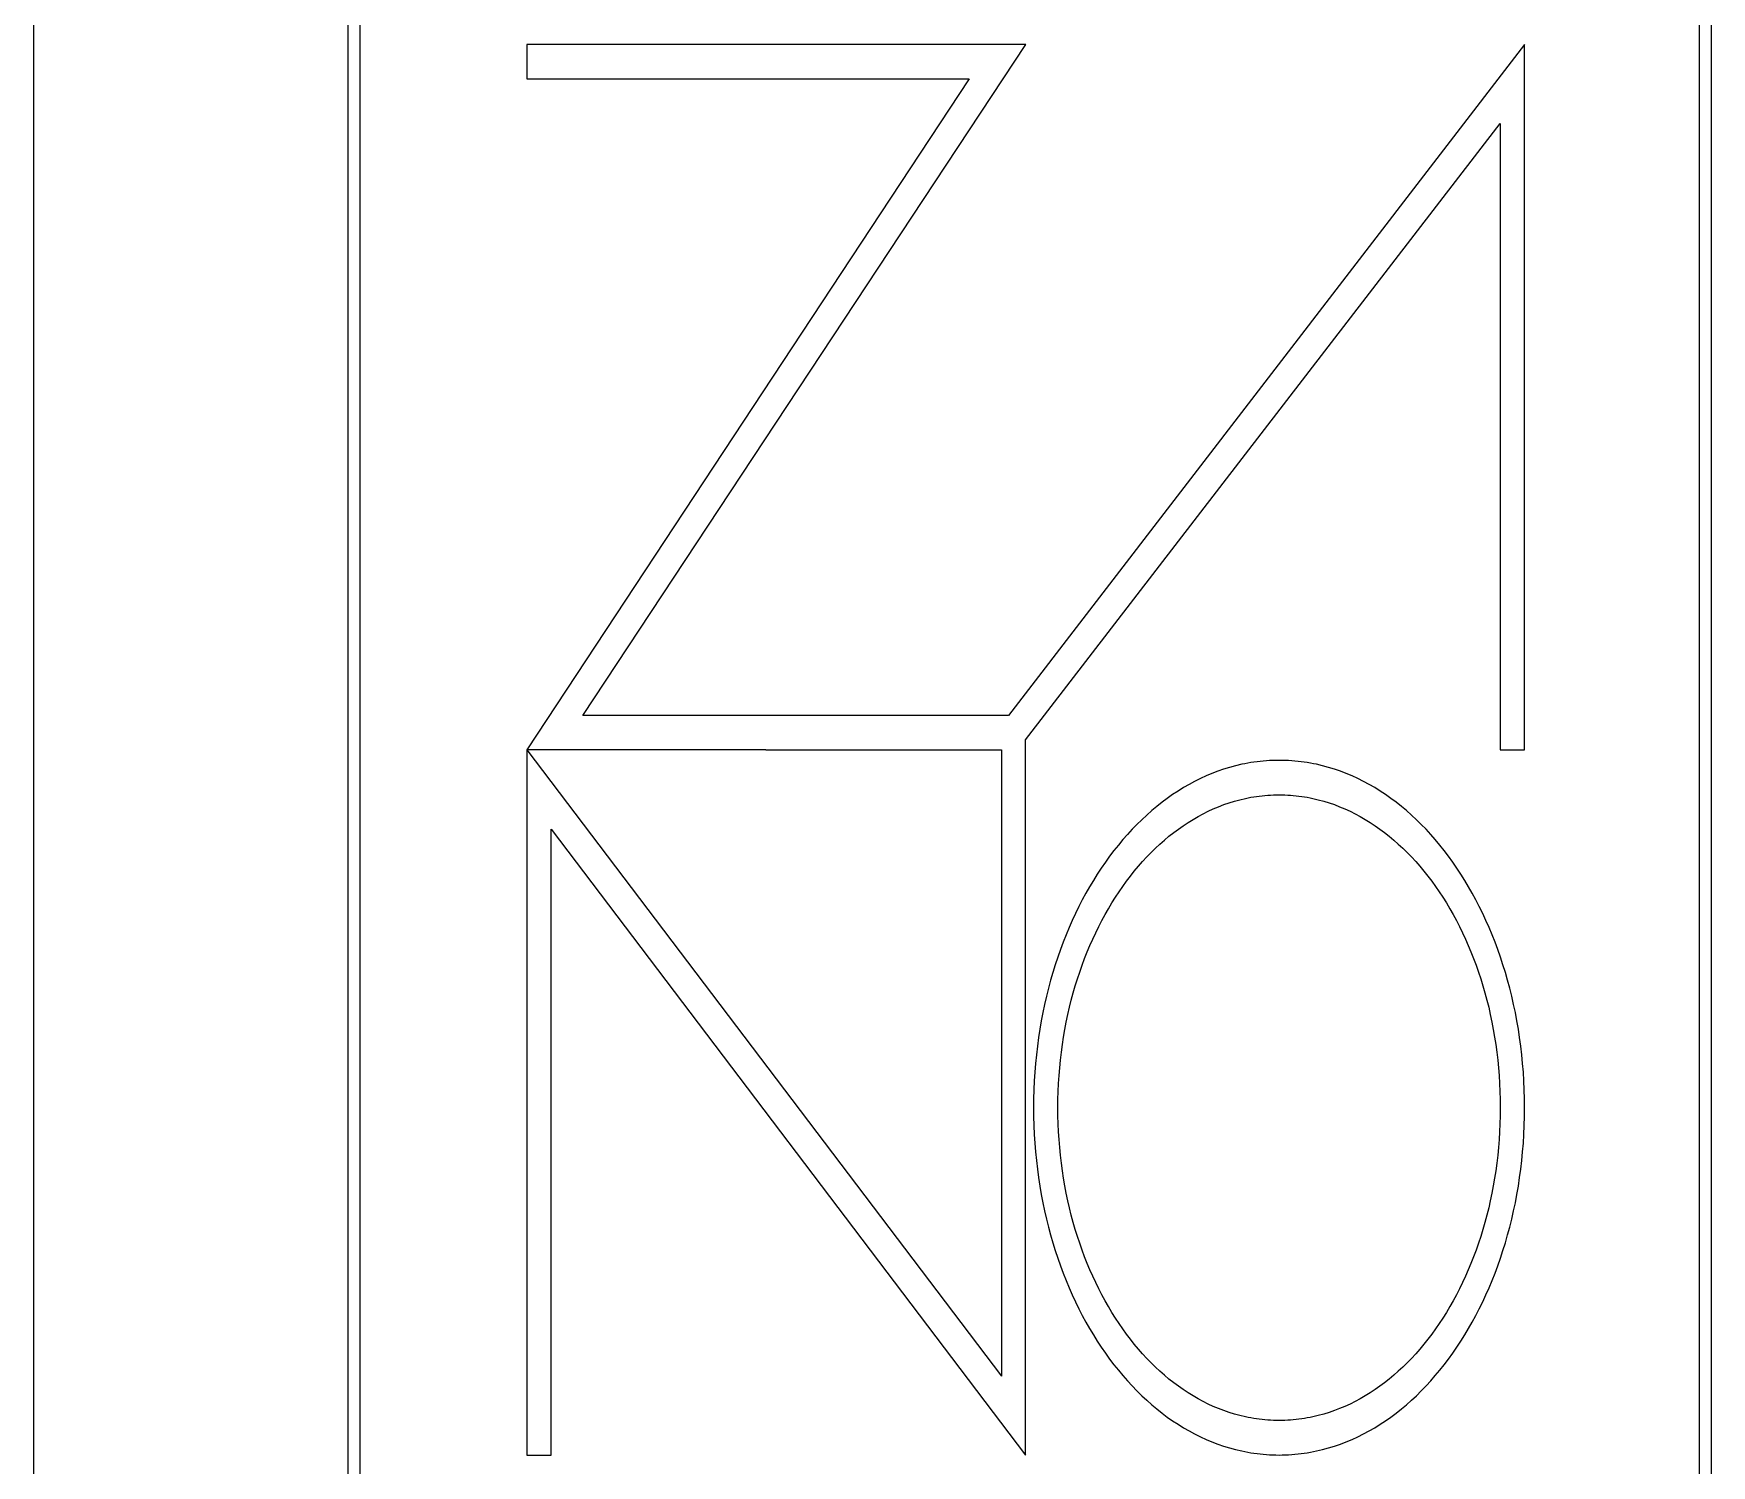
# Model space of a CAD drawing. Header units: millimetres. Extents: x 0 to 4030, y 0 to 2816.
# Drawn here: x 1677.11 to 1706.69, y 2124.27 to 2149.51 of the extents above; entities that cross this region are included whole.
import ezdxf

# ---------------------------------------------------------------- set-up
doc = ezdxf.new("R2010")
doc.units = ezdxf.units.MM
doc.header["$MEASUREMENT"] = 0
doc.layers.add('Utwórz2D linie widoczne', color=7, linetype='Continuous', true_color=0x000000)

msp = doc.modelspace()

# ---------------------------------------------------------------- linework, layer by layer
at = {"layer": 'Utwórz2D linie widoczne'}
for p, q in [((1677.11, 2168.871), (1677.11, 1717.371)), ((1682.652, 2153.871), (1682.652, 2119.871)), ((1706.694, 2119.871), (1706.694, 2153.871)), ((1682.867, 2120.174), (1682.867, 2153.567)), ((1706.479, 2153.567), (1706.479, 2120.174)), ((1694.604, 2149.321), (1685.806, 2149.321)), ((1685.806, 2149.321), (1685.807, 2148.713)), ((1686.796, 2137.491), (1694.604, 2149.321)), ((1703.396, 2149.321), (1694.298, 2137.491)), ((1703.396, 2136.884), (1703.396, 2149.321)), ((1685.807, 2148.713), (1693.609, 2148.713)), ((1693.609, 2148.713), (1685.807, 2136.886)), ((1694.601, 2137.063), (1702.97, 2147.929)), ((1702.97, 2147.929), (1702.97, 2136.884)), ((1694.298, 2137.491), (1686.796, 2137.491)), ((1685.807, 2136.886), (1685.806, 2124.451)), ((1690.021, 2136.886), (1685.807, 2136.886)), ((1685.807, 2136.886), (1694.174, 2125.844)), ((1690.021, 2136.886), (1694.174, 2136.886)), ((1694.174, 2136.886), (1694.174, 2125.844)), ((1694.601, 2124.451), (1694.601, 2137.063)), ((1702.97, 2136.884), (1703.396, 2136.884)), ((1698.198, 2136.575), (1698.093, 2136.542)), ((1698.304, 2136.604), (1698.198, 2136.575)), ((1698.411, 2136.629), (1698.304, 2136.604)), ((1698.465, 2136.64), (1698.411, 2136.629)), ((1698.519, 2136.65), (1698.465, 2136.64)), ((1698.573, 2136.659), (1698.519, 2136.65)), ((1698.628, 2136.668), (1698.573, 2136.659)), ((1698.682, 2136.675), (1698.628, 2136.668)), ((1698.737, 2136.681), (1698.682, 2136.675)), ((1698.792, 2136.687), (1698.737, 2136.681)), ((1698.848, 2136.691), (1698.792, 2136.687)), ((1698.903, 2136.695), (1698.848, 2136.691)), ((1698.959, 2136.697), (1698.903, 2136.695)), ((1699.014, 2136.699), (1698.959, 2136.697)), ((1699.07, 2136.699), (1699.014, 2136.699)), ((1699.126, 2136.699), (1699.07, 2136.699)), ((1699.182, 2136.697), (1699.126, 2136.699)), ((1699.238, 2136.695), (1699.182, 2136.697)), ((1699.293, 2136.691), (1699.238, 2136.695)), ((1699.348, 2136.687), (1699.293, 2136.691)), ((1699.404, 2136.681), (1699.348, 2136.687)), ((1699.458, 2136.675), (1699.404, 2136.681)), ((1699.513, 2136.668), (1699.458, 2136.675)), ((1699.568, 2136.659), (1699.513, 2136.668)), ((1699.622, 2136.65), (1699.568, 2136.659)), ((1699.676, 2136.64), (1699.622, 2136.65)), ((1699.73, 2136.629), (1699.676, 2136.64)), ((1699.837, 2136.604), (1699.73, 2136.629)), ((1699.943, 2136.575), (1699.837, 2136.604)), ((1700.048, 2136.542), (1699.943, 2136.575)), ((1697.483, 2136.274), (1697.385, 2136.218)), ((1697.582, 2136.328), (1697.483, 2136.274)), ((1697.682, 2136.377), (1697.582, 2136.328)), ((1697.783, 2136.424), (1697.682, 2136.377)), ((1697.885, 2136.467), (1697.783, 2136.424)), ((1697.988, 2136.506), (1697.885, 2136.467)), ((1698.093, 2136.542), (1697.988, 2136.506)), ((1700.153, 2136.506), (1700.048, 2136.542)), ((1700.256, 2136.467), (1700.153, 2136.506)), ((1700.358, 2136.424), (1700.256, 2136.467)), ((1700.459, 2136.377), (1700.358, 2136.424)), ((1700.559, 2136.328), (1700.459, 2136.377)), ((1700.658, 2136.274), (1700.559, 2136.328)), ((1700.756, 2136.218), (1700.658, 2136.274)), ((1697.099, 2136.029), (1697.007, 2135.96)), ((1697.193, 2136.095), (1697.099, 2136.029)), ((1697.289, 2136.158), (1697.193, 2136.095)), ((1697.385, 2136.218), (1697.289, 2136.158)), ((1698.19, 2135.95), (1698.285, 2135.979)), ((1698.285, 2135.979), (1698.38, 2136.005)), ((1698.38, 2136.005), (1698.477, 2136.028)), ((1698.477, 2136.028), (1698.525, 2136.038)), ((1698.525, 2136.038), (1698.574, 2136.047)), ((1698.574, 2136.047), (1698.623, 2136.055)), ((1698.623, 2136.055), (1698.672, 2136.063)), ((1698.672, 2136.063), (1698.721, 2136.069)), ((1698.721, 2136.069), (1698.771, 2136.075)), ((1698.771, 2136.075), (1698.82, 2136.08)), ((1698.82, 2136.08), (1698.87, 2136.084)), ((1698.87, 2136.084), (1698.92, 2136.087)), ((1698.92, 2136.087), (1698.97, 2136.089)), ((1698.97, 2136.089), (1699.02, 2136.091)), ((1699.02, 2136.091), (1699.071, 2136.091)), ((1699.071, 2136.091), (1699.121, 2136.091)), ((1699.121, 2136.091), (1699.171, 2136.089)), ((1699.171, 2136.089), (1699.222, 2136.087)), ((1699.222, 2136.087), (1699.271, 2136.084)), ((1699.271, 2136.084), (1699.321, 2136.08)), ((1699.321, 2136.08), (1699.371, 2136.075)), ((1699.371, 2136.075), (1699.42, 2136.069)), ((1699.42, 2136.069), (1699.47, 2136.063)), ((1699.47, 2136.063), (1699.519, 2136.055)), ((1699.519, 2136.055), (1699.567, 2136.047)), ((1699.567, 2136.047), (1699.616, 2136.038)), ((1699.616, 2136.038), (1699.665, 2136.028)), ((1699.665, 2136.028), (1699.761, 2136.005)), ((1699.761, 2136.005), (1699.857, 2135.979)), ((1699.857, 2135.979), (1699.952, 2135.95)), ((1700.852, 2136.158), (1700.756, 2136.218)), ((1700.948, 2136.095), (1700.852, 2136.158)), ((1701.042, 2136.029), (1700.948, 2136.095)), ((1701.134, 2135.96), (1701.042, 2136.029)), ((1696.737, 2135.735), (1696.65, 2135.653)), ((1696.825, 2135.813), (1696.737, 2135.735)), ((1696.915, 2135.888), (1696.825, 2135.813)), ((1697.007, 2135.96), (1696.915, 2135.888)), ((1697.553, 2135.658), (1697.641, 2135.709)), ((1697.641, 2135.709), (1697.73, 2135.756)), ((1697.73, 2135.756), (1697.82, 2135.801)), ((1697.82, 2135.801), (1697.911, 2135.843)), ((1697.911, 2135.843), (1698.003, 2135.882)), ((1698.003, 2135.882), (1698.096, 2135.918)), ((1698.096, 2135.918), (1698.19, 2135.95)), ((1699.952, 2135.95), (1700.045, 2135.918)), ((1700.045, 2135.918), (1700.138, 2135.882)), ((1700.138, 2135.882), (1700.23, 2135.843)), ((1700.23, 2135.843), (1700.322, 2135.801)), ((1700.322, 2135.801), (1700.412, 2135.756)), ((1700.412, 2135.756), (1700.501, 2135.709)), ((1700.501, 2135.709), (1700.589, 2135.658)), ((1701.226, 2135.888), (1701.134, 2135.96)), ((1701.316, 2135.813), (1701.226, 2135.888)), ((1701.404, 2135.735), (1701.316, 2135.813)), ((1701.491, 2135.653), (1701.404, 2135.735)), ((1686.237, 2124.451), (1686.237, 2135.488)), ((1686.237, 2135.488), (1694.601, 2124.451)), ((1696.397, 2135.393), (1696.316, 2135.301)), ((1696.48, 2135.483), (1696.397, 2135.393)), ((1696.564, 2135.57), (1696.48, 2135.483)), ((1696.65, 2135.653), (1696.564, 2135.57)), ((1697.129, 2135.36), (1697.212, 2135.425)), ((1697.212, 2135.425), (1697.295, 2135.488)), ((1697.295, 2135.488), (1697.38, 2135.547)), ((1697.38, 2135.547), (1697.466, 2135.604)), ((1697.466, 2135.604), (1697.553, 2135.658)), ((1700.589, 2135.658), (1700.676, 2135.604)), ((1700.676, 2135.604), (1700.762, 2135.547)), ((1700.762, 2135.547), (1700.846, 2135.488)), ((1700.846, 2135.488), (1700.93, 2135.425)), ((1700.93, 2135.425), (1701.012, 2135.36)), ((1701.577, 2135.57), (1701.491, 2135.653)), ((1701.661, 2135.483), (1701.577, 2135.57)), ((1701.744, 2135.393), (1701.661, 2135.483)), ((1701.825, 2135.301), (1701.744, 2135.393)), ((1696.159, 2135.109), (1696.083, 2135.008)), ((1696.237, 2135.206), (1696.159, 2135.109)), ((1696.316, 2135.301), (1696.237, 2135.206)), ((1696.737, 2134.995), (1696.813, 2135.074)), ((1696.813, 2135.074), (1696.89, 2135.149)), ((1696.89, 2135.149), (1696.969, 2135.222)), ((1696.969, 2135.222), (1697.048, 2135.293)), ((1697.048, 2135.293), (1697.129, 2135.36)), ((1701.012, 2135.36), (1701.093, 2135.293)), ((1701.093, 2135.293), (1701.173, 2135.222)), ((1701.173, 2135.222), (1701.251, 2135.149)), ((1701.251, 2135.149), (1701.328, 2135.074)), ((1701.328, 2135.074), (1701.404, 2134.995)), ((1701.904, 2135.206), (1701.825, 2135.301)), ((1701.982, 2135.109), (1701.904, 2135.206)), ((1702.058, 2135.008), (1701.982, 2135.109)), ((1695.936, 2134.801), (1695.865, 2134.693)), ((1696.009, 2134.906), (1695.936, 2134.801)), ((1696.083, 2135.008), (1696.009, 2134.906)), ((1696.518, 2134.746), (1696.59, 2134.832)), ((1696.59, 2134.832), (1696.663, 2134.915)), ((1696.663, 2134.915), (1696.737, 2134.995)), ((1701.404, 2134.995), (1701.479, 2134.915)), ((1701.479, 2134.915), (1701.551, 2134.832)), ((1701.551, 2134.832), (1701.623, 2134.746)), ((1702.132, 2134.906), (1702.058, 2135.008)), ((1702.205, 2134.801), (1702.132, 2134.906)), ((1702.275, 2134.693), (1702.205, 2134.801)), ((1695.796, 2134.583), (1695.729, 2134.471)), ((1695.865, 2134.693), (1695.796, 2134.583)), ((1696.313, 2134.476), (1696.38, 2134.568)), ((1696.38, 2134.568), (1696.448, 2134.658)), ((1696.448, 2134.658), (1696.518, 2134.746)), ((1701.623, 2134.746), (1701.693, 2134.658)), ((1701.693, 2134.658), (1701.761, 2134.568)), ((1701.761, 2134.568), (1701.828, 2134.476)), ((1702.344, 2134.583), (1702.275, 2134.693)), ((1702.411, 2134.471), (1702.344, 2134.583)), ((1695.601, 2134.24), (1695.539, 2134.121)), ((1695.664, 2134.356), (1695.601, 2134.24)), ((1695.729, 2134.471), (1695.664, 2134.356)), ((1696.122, 2134.185), (1696.184, 2134.284)), ((1696.184, 2134.284), (1696.248, 2134.381)), ((1696.248, 2134.381), (1696.313, 2134.476)), ((1701.828, 2134.476), (1701.894, 2134.381)), ((1701.894, 2134.381), (1701.958, 2134.284)), ((1701.958, 2134.284), (1702.02, 2134.185)), ((1702.477, 2134.356), (1702.411, 2134.471)), ((1702.54, 2134.24), (1702.477, 2134.356)), ((1702.601, 2134.121), (1702.54, 2134.24)), ((1695.48, 2134), (1695.423, 2133.876)), ((1695.539, 2134.121), (1695.48, 2134)), ((1695.945, 2133.876), (1696.002, 2133.981)), ((1696.002, 2133.981), (1696.061, 2134.084)), ((1696.061, 2134.084), (1696.122, 2134.185)), ((1702.02, 2134.185), (1702.08, 2134.084)), ((1702.08, 2134.084), (1702.139, 2133.981)), ((1702.139, 2133.981), (1702.196, 2133.876)), ((1702.661, 2134), (1702.601, 2134.121)), ((1702.718, 2133.876), (1702.661, 2134)), ((1695.314, 2133.624), (1695.263, 2133.495)), ((1695.368, 2133.751), (1695.314, 2133.624)), ((1695.423, 2133.876), (1695.368, 2133.751)), ((1695.785, 2133.548), (1695.837, 2133.659)), ((1695.837, 2133.659), (1695.89, 2133.769)), ((1695.89, 2133.769), (1695.945, 2133.876)), ((1702.196, 2133.876), (1702.251, 2133.769)), ((1702.251, 2133.769), (1702.305, 2133.659)), ((1702.305, 2133.659), (1702.356, 2133.548)), ((1702.773, 2133.751), (1702.718, 2133.876)), ((1702.827, 2133.624), (1702.773, 2133.751)), ((1702.878, 2133.495), (1702.827, 2133.624)), ((1695.214, 2133.364), (1695.168, 2133.231)), ((1695.263, 2133.495), (1695.214, 2133.364)), ((1695.641, 2133.205), (1695.687, 2133.321)), ((1695.687, 2133.321), (1695.735, 2133.436)), ((1695.735, 2133.436), (1695.785, 2133.548)), ((1702.356, 2133.548), (1702.406, 2133.436)), ((1702.406, 2133.436), (1702.454, 2133.321)), ((1702.454, 2133.321), (1702.5, 2133.205)), ((1702.926, 2133.364), (1702.878, 2133.495)), ((1702.973, 2133.231), (1702.926, 2133.364)), ((1695.123, 2133.096), (1695.081, 2132.96)), ((1695.168, 2133.231), (1695.123, 2133.096)), ((1695.555, 2132.967), (1695.597, 2133.087)), ((1695.597, 2133.087), (1695.641, 2133.205)), ((1702.5, 2133.205), (1702.544, 2133.087)), ((1702.544, 2133.087), (1702.586, 2132.967)), ((1703.018, 2133.096), (1702.973, 2133.231)), ((1703.06, 2132.96), (1703.018, 2133.096)), ((1695.041, 2132.821), (1695.003, 2132.681)), ((1695.081, 2132.96), (1695.041, 2132.821)), ((1695.441, 2132.598), (1695.477, 2132.723)), ((1695.477, 2132.723), (1695.515, 2132.845)), ((1695.515, 2132.845), (1695.555, 2132.967)), ((1702.586, 2132.967), (1702.626, 2132.845)), ((1702.626, 2132.845), (1702.664, 2132.723)), ((1702.664, 2132.723), (1702.7, 2132.598)), ((1703.1, 2132.821), (1703.06, 2132.96)), ((1703.137, 2132.681), (1703.1, 2132.821)), ((1694.968, 2132.54), (1694.935, 2132.397)), ((1695.003, 2132.681), (1694.968, 2132.54)), ((1695.376, 2132.345), (1695.407, 2132.472)), ((1695.407, 2132.472), (1695.441, 2132.598)), ((1702.7, 2132.598), (1702.734, 2132.472)), ((1702.734, 2132.472), (1702.766, 2132.345)), ((1703.173, 2132.54), (1703.137, 2132.681)), ((1703.205, 2132.397), (1703.173, 2132.54)), ((1694.905, 2132.252), (1694.877, 2132.106)), ((1694.935, 2132.397), (1694.905, 2132.252)), ((1695.319, 2132.086), (1695.346, 2132.216)), ((1695.346, 2132.216), (1695.376, 2132.345)), ((1702.766, 2132.345), (1702.795, 2132.216)), ((1702.795, 2132.216), (1702.823, 2132.086)), ((1703.236, 2132.252), (1703.205, 2132.397)), ((1703.264, 2132.106), (1703.236, 2132.252)), ((1694.852, 2131.959), (1694.829, 2131.81)), ((1694.877, 2132.106), (1694.852, 2131.959)), ((1695.25, 2131.687), (1695.271, 2131.821)), ((1695.271, 2131.821), (1695.293, 2131.954)), ((1695.293, 2131.954), (1695.319, 2132.086)), ((1702.823, 2132.086), (1702.848, 2131.954)), ((1702.848, 2131.954), (1702.871, 2131.821)), ((1702.871, 2131.821), (1702.891, 2131.687)), ((1703.289, 2131.959), (1703.264, 2132.106)), ((1703.312, 2131.81), (1703.289, 2131.959)), ((1694.808, 2131.66), (1694.791, 2131.509)), ((1694.829, 2131.81), (1694.808, 2131.66)), ((1695.216, 2131.416), (1695.232, 2131.552)), ((1695.232, 2131.552), (1695.25, 2131.687)), ((1702.891, 2131.687), (1702.91, 2131.552)), ((1702.91, 2131.552), (1702.926, 2131.416)), ((1703.332, 2131.66), (1703.312, 2131.81)), ((1703.35, 2131.509), (1703.332, 2131.66)), ((1694.776, 2131.356), (1694.763, 2131.202)), ((1694.791, 2131.509), (1694.776, 2131.356)), ((1695.191, 2131.14), (1695.202, 2131.278)), ((1695.202, 2131.278), (1695.216, 2131.416)), ((1702.926, 2131.416), (1702.939, 2131.278)), ((1702.939, 2131.278), (1702.95, 2131.14)), ((1703.365, 2131.356), (1703.35, 2131.509)), ((1703.378, 2131.202), (1703.365, 2131.356)), ((1694.753, 2131.047), (1694.746, 2130.891)), ((1694.763, 2131.202), (1694.753, 2131.047)), ((1695.176, 2130.859), (1695.182, 2131)), ((1695.182, 2131), (1695.191, 2131.14)), ((1702.95, 2131.14), (1702.959, 2131)), ((1702.959, 2131), (1702.965, 2130.859)), ((1703.387, 2131.047), (1703.378, 2131.202)), ((1703.394, 2130.891), (1703.387, 2131.047)), ((1694.742, 2130.734), (1694.741, 2130.576)), ((1694.746, 2130.891), (1694.742, 2130.734)), ((1695.171, 2130.576), (1695.172, 2130.718)), ((1695.172, 2130.718), (1695.176, 2130.859)), ((1702.965, 2130.859), (1702.969, 2130.718)), ((1702.969, 2130.718), (1702.971, 2130.576)), ((1703.399, 2130.734), (1703.394, 2130.891)), ((1703.4, 2130.576), (1703.399, 2130.734)), ((1694.741, 2130.576), (1694.742, 2130.418)), ((1694.742, 2130.418), (1694.746, 2130.261)), ((1695.172, 2130.433), (1695.171, 2130.576)), ((1695.176, 2130.292), (1695.172, 2130.433)), ((1702.969, 2130.433), (1702.965, 2130.292)), ((1702.971, 2130.576), (1702.969, 2130.433)), ((1703.394, 2130.261), (1703.399, 2130.418)), ((1703.399, 2130.418), (1703.4, 2130.576)), ((1694.746, 2130.261), (1694.753, 2130.105)), ((1694.753, 2130.105), (1694.763, 2129.95)), ((1695.182, 2130.151), (1695.176, 2130.292)), ((1695.191, 2130.012), (1695.182, 2130.151)), ((1702.959, 2130.151), (1702.95, 2130.012)), ((1702.965, 2130.292), (1702.959, 2130.151)), ((1703.378, 2129.95), (1703.387, 2130.105)), ((1703.387, 2130.105), (1703.394, 2130.261)), ((1694.763, 2129.95), (1694.776, 2129.796)), ((1694.776, 2129.796), (1694.791, 2129.643)), ((1695.202, 2129.873), (1695.191, 2130.012)), ((1695.216, 2129.736), (1695.202, 2129.873)), ((1702.939, 2129.873), (1702.926, 2129.736)), ((1702.95, 2130.012), (1702.939, 2129.873)), ((1703.35, 2129.643), (1703.365, 2129.796)), ((1703.365, 2129.796), (1703.378, 2129.95)), ((1694.791, 2129.643), (1694.808, 2129.492)), ((1694.808, 2129.492), (1694.829, 2129.342)), ((1695.232, 2129.599), (1695.216, 2129.736)), ((1695.25, 2129.464), (1695.232, 2129.599)), ((1695.271, 2129.33), (1695.25, 2129.464)), ((1702.891, 2129.464), (1702.871, 2129.33)), ((1702.91, 2129.599), (1702.891, 2129.464)), ((1702.926, 2129.736), (1702.91, 2129.599)), ((1703.312, 2129.342), (1703.332, 2129.492)), ((1703.332, 2129.492), (1703.35, 2129.643)), ((1694.829, 2129.342), (1694.852, 2129.193)), ((1694.852, 2129.193), (1694.877, 2129.046)), ((1695.293, 2129.197), (1695.271, 2129.33)), ((1695.319, 2129.066), (1695.293, 2129.197)), ((1702.848, 2129.197), (1702.823, 2129.066)), ((1702.871, 2129.33), (1702.848, 2129.197)), ((1703.264, 2129.046), (1703.289, 2129.193)), ((1703.289, 2129.193), (1703.312, 2129.342)), ((1694.877, 2129.046), (1694.905, 2128.9)), ((1694.905, 2128.9), (1694.935, 2128.755)), ((1695.346, 2128.936), (1695.319, 2129.066)), ((1695.376, 2128.807), (1695.346, 2128.936)), ((1702.795, 2128.936), (1702.766, 2128.807)), ((1702.823, 2129.066), (1702.795, 2128.936)), ((1703.205, 2128.755), (1703.236, 2128.9)), ((1703.236, 2128.9), (1703.264, 2129.046)), ((1694.935, 2128.755), (1694.968, 2128.612)), ((1694.968, 2128.612), (1695.003, 2128.471)), ((1695.407, 2128.679), (1695.376, 2128.807)), ((1695.441, 2128.553), (1695.407, 2128.679)), ((1702.734, 2128.679), (1702.7, 2128.553)), ((1702.766, 2128.807), (1702.734, 2128.679)), ((1703.137, 2128.471), (1703.173, 2128.612)), ((1703.173, 2128.612), (1703.205, 2128.755)), ((1695.003, 2128.471), (1695.041, 2128.331)), ((1695.041, 2128.331), (1695.081, 2128.192)), ((1695.477, 2128.429), (1695.441, 2128.553)), ((1695.515, 2128.306), (1695.477, 2128.429)), ((1695.555, 2128.185), (1695.515, 2128.306)), ((1702.626, 2128.306), (1702.586, 2128.185)), ((1702.664, 2128.429), (1702.626, 2128.306)), ((1702.7, 2128.553), (1702.664, 2128.429)), ((1703.06, 2128.192), (1703.1, 2128.331)), ((1703.1, 2128.331), (1703.137, 2128.471)), ((1695.081, 2128.192), (1695.123, 2128.056)), ((1695.123, 2128.056), (1695.168, 2127.921)), ((1695.597, 2128.065), (1695.555, 2128.185)), ((1695.641, 2127.947), (1695.597, 2128.065)), ((1702.544, 2128.065), (1702.5, 2127.947)), ((1702.586, 2128.185), (1702.544, 2128.065)), ((1702.973, 2127.921), (1703.018, 2128.056)), ((1703.018, 2128.056), (1703.06, 2128.192)), ((1695.168, 2127.921), (1695.214, 2127.788)), ((1695.214, 2127.788), (1695.263, 2127.657)), ((1695.687, 2127.83), (1695.641, 2127.947)), ((1695.735, 2127.716), (1695.687, 2127.83)), ((1695.785, 2127.603), (1695.735, 2127.716)), ((1702.406, 2127.716), (1702.356, 2127.603)), ((1702.454, 2127.83), (1702.406, 2127.716)), ((1702.5, 2127.947), (1702.454, 2127.83)), ((1702.878, 2127.657), (1702.926, 2127.788)), ((1702.926, 2127.788), (1702.973, 2127.921)), ((1695.263, 2127.657), (1695.314, 2127.528)), ((1695.314, 2127.528), (1695.368, 2127.401)), ((1695.368, 2127.401), (1695.423, 2127.276)), ((1695.837, 2127.492), (1695.785, 2127.603)), ((1695.89, 2127.383), (1695.837, 2127.492)), ((1695.945, 2127.276), (1695.89, 2127.383)), ((1702.251, 2127.383), (1702.196, 2127.276)), ((1702.305, 2127.492), (1702.251, 2127.383)), ((1702.356, 2127.603), (1702.305, 2127.492)), ((1702.718, 2127.276), (1702.773, 2127.401)), ((1702.773, 2127.401), (1702.827, 2127.528)), ((1702.827, 2127.528), (1702.878, 2127.657)), ((1695.423, 2127.276), (1695.48, 2127.152)), ((1695.48, 2127.152), (1695.539, 2127.031)), ((1696.002, 2127.171), (1695.945, 2127.276)), ((1696.061, 2127.068), (1696.002, 2127.171)), ((1702.139, 2127.171), (1702.08, 2127.068)), ((1702.196, 2127.276), (1702.139, 2127.171)), ((1702.601, 2127.031), (1702.661, 2127.152)), ((1702.661, 2127.152), (1702.718, 2127.276)), ((1695.539, 2127.031), (1695.601, 2126.912)), ((1695.601, 2126.912), (1695.664, 2126.795)), ((1695.664, 2126.795), (1695.729, 2126.681)), ((1696.122, 2126.966), (1696.061, 2127.068)), ((1696.184, 2126.867), (1696.122, 2126.966)), ((1696.248, 2126.771), (1696.184, 2126.867)), ((1701.958, 2126.867), (1701.894, 2126.771)), ((1702.02, 2126.966), (1701.958, 2126.867)), ((1702.08, 2127.068), (1702.02, 2126.966)), ((1702.411, 2126.681), (1702.477, 2126.795)), ((1702.477, 2126.795), (1702.54, 2126.912)), ((1702.54, 2126.912), (1702.601, 2127.031)), ((1695.729, 2126.681), (1695.796, 2126.569)), ((1695.796, 2126.569), (1695.865, 2126.459)), ((1696.313, 2126.676), (1696.248, 2126.771)), ((1696.38, 2126.583), (1696.313, 2126.676)), ((1696.448, 2126.493), (1696.38, 2126.583)), ((1701.761, 2126.583), (1701.693, 2126.493)), ((1701.828, 2126.676), (1701.761, 2126.583)), ((1701.894, 2126.771), (1701.828, 2126.676)), ((1702.275, 2126.459), (1702.344, 2126.569)), ((1702.344, 2126.569), (1702.411, 2126.681)), ((1695.865, 2126.459), (1695.936, 2126.351)), ((1695.936, 2126.351), (1696.009, 2126.246)), ((1696.009, 2126.246), (1696.083, 2126.143)), ((1696.518, 2126.405), (1696.448, 2126.493)), ((1696.59, 2126.32), (1696.518, 2126.405)), ((1696.663, 2126.237), (1696.59, 2126.32)), ((1696.737, 2126.156), (1696.663, 2126.237)), ((1701.479, 2126.237), (1701.404, 2126.156)), ((1701.551, 2126.32), (1701.479, 2126.237)), ((1701.623, 2126.405), (1701.551, 2126.32)), ((1701.693, 2126.493), (1701.623, 2126.405)), ((1702.058, 2126.143), (1702.132, 2126.246)), ((1702.132, 2126.246), (1702.205, 2126.351)), ((1702.205, 2126.351), (1702.275, 2126.459)), ((1696.083, 2126.143), (1696.159, 2126.043)), ((1696.159, 2126.043), (1696.237, 2125.946)), ((1696.237, 2125.946), (1696.316, 2125.851)), ((1696.813, 2126.078), (1696.737, 2126.156)), ((1696.89, 2126.002), (1696.813, 2126.078)), ((1696.969, 2125.929), (1696.89, 2126.002)), ((1697.048, 2125.859), (1696.969, 2125.929)), ((1701.173, 2125.929), (1701.093, 2125.859)), ((1701.251, 2126.002), (1701.173, 2125.929)), ((1701.328, 2126.078), (1701.251, 2126.002)), ((1701.404, 2126.156), (1701.328, 2126.078)), ((1701.825, 2125.851), (1701.904, 2125.946)), ((1701.904, 2125.946), (1701.982, 2126.043)), ((1701.982, 2126.043), (1702.058, 2126.143)), ((1696.316, 2125.851), (1696.397, 2125.759)), ((1696.397, 2125.759), (1696.48, 2125.669)), ((1696.48, 2125.669), (1696.564, 2125.582)), ((1697.129, 2125.791), (1697.048, 2125.859)), ((1697.212, 2125.726), (1697.129, 2125.791)), ((1697.295, 2125.664), (1697.212, 2125.726)), ((1697.38, 2125.604), (1697.295, 2125.664)), ((1700.846, 2125.664), (1700.762, 2125.604)), ((1700.93, 2125.726), (1700.846, 2125.664)), ((1701.012, 2125.791), (1700.93, 2125.726)), ((1701.093, 2125.859), (1701.012, 2125.791)), ((1701.577, 2125.582), (1701.661, 2125.669)), ((1701.661, 2125.669), (1701.744, 2125.759)), ((1701.744, 2125.759), (1701.825, 2125.851)), ((1696.564, 2125.582), (1696.65, 2125.498)), ((1696.65, 2125.498), (1696.737, 2125.417)), ((1696.737, 2125.417), (1696.825, 2125.339)), ((1696.825, 2125.339), (1696.915, 2125.264)), ((1697.466, 2125.548), (1697.38, 2125.604)), ((1697.553, 2125.494), (1697.466, 2125.548)), ((1697.641, 2125.443), (1697.553, 2125.494)), ((1697.73, 2125.395), (1697.641, 2125.443)), ((1697.82, 2125.35), (1697.73, 2125.395)), ((1697.911, 2125.308), (1697.82, 2125.35)), ((1700.322, 2125.35), (1700.23, 2125.308)), ((1700.412, 2125.395), (1700.322, 2125.35)), ((1700.501, 2125.443), (1700.412, 2125.395)), ((1700.589, 2125.494), (1700.501, 2125.443)), ((1700.676, 2125.548), (1700.589, 2125.494)), ((1700.762, 2125.604), (1700.676, 2125.548)), ((1701.226, 2125.264), (1701.316, 2125.339)), ((1701.316, 2125.339), (1701.404, 2125.417)), ((1701.404, 2125.417), (1701.491, 2125.498)), ((1701.491, 2125.498), (1701.577, 2125.582)), ((1696.915, 2125.264), (1697.007, 2125.192)), ((1697.007, 2125.192), (1697.099, 2125.122)), ((1697.099, 2125.122), (1697.193, 2125.056)), ((1697.193, 2125.056), (1697.289, 2124.993)), ((1698.003, 2125.27), (1697.911, 2125.308)), ((1698.096, 2125.234), (1698.003, 2125.27)), ((1698.19, 2125.202), (1698.096, 2125.234)), ((1698.285, 2125.173), (1698.19, 2125.202)), ((1698.38, 2125.147), (1698.285, 2125.173)), ((1698.477, 2125.124), (1698.38, 2125.147)), ((1698.525, 2125.114), (1698.477, 2125.124)), ((1698.574, 2125.105), (1698.525, 2125.114)), ((1698.623, 2125.096), (1698.574, 2125.105)), ((1698.672, 2125.089), (1698.623, 2125.096)), ((1698.721, 2125.082), (1698.672, 2125.089)), ((1698.771, 2125.077), (1698.721, 2125.082)), ((1698.82, 2125.072), (1698.771, 2125.077)), ((1698.87, 2125.068), (1698.82, 2125.072)), ((1698.92, 2125.065), (1698.87, 2125.068)), ((1698.97, 2125.062), (1698.92, 2125.065)), ((1699.02, 2125.061), (1698.97, 2125.062)), ((1699.071, 2125.061), (1699.02, 2125.061)), ((1699.121, 2125.061), (1699.071, 2125.061)), ((1699.171, 2125.062), (1699.121, 2125.061)), ((1699.222, 2125.065), (1699.171, 2125.062)), ((1699.271, 2125.068), (1699.222, 2125.065)), ((1699.321, 2125.072), (1699.271, 2125.068)), ((1699.371, 2125.077), (1699.321, 2125.072)), ((1699.42, 2125.082), (1699.371, 2125.077)), ((1699.47, 2125.089), (1699.42, 2125.082)), ((1699.519, 2125.096), (1699.47, 2125.089)), ((1699.567, 2125.105), (1699.519, 2125.096)), ((1699.616, 2125.114), (1699.567, 2125.105)), ((1699.665, 2125.124), (1699.616, 2125.114)), ((1699.761, 2125.147), (1699.665, 2125.124)), ((1699.857, 2125.173), (1699.761, 2125.147)), ((1699.952, 2125.202), (1699.857, 2125.173)), ((1700.045, 2125.234), (1699.952, 2125.202)), ((1700.138, 2125.27), (1700.045, 2125.234)), ((1700.23, 2125.308), (1700.138, 2125.27)), ((1700.852, 2124.993), (1700.948, 2125.056)), ((1700.948, 2125.056), (1701.042, 2125.122)), ((1701.042, 2125.122), (1701.134, 2125.192)), ((1701.134, 2125.192), (1701.226, 2125.264)), ((1697.289, 2124.993), (1697.385, 2124.934)), ((1697.385, 2124.934), (1697.483, 2124.877)), ((1697.483, 2124.877), (1697.582, 2124.824)), ((1697.582, 2124.824), (1697.682, 2124.774)), ((1697.682, 2124.774), (1697.783, 2124.728)), ((1697.783, 2124.728), (1697.885, 2124.685)), ((1700.256, 2124.685), (1700.358, 2124.728)), ((1700.358, 2124.728), (1700.459, 2124.774)), ((1700.459, 2124.774), (1700.559, 2124.824)), ((1700.559, 2124.824), (1700.658, 2124.877)), ((1700.658, 2124.877), (1700.756, 2124.934)), ((1700.756, 2124.934), (1700.852, 2124.993)), ((1685.806, 2124.451), (1686.237, 2124.451)), ((1697.885, 2124.685), (1697.988, 2124.645)), ((1697.988, 2124.645), (1698.093, 2124.609)), ((1698.093, 2124.609), (1698.198, 2124.577)), ((1698.198, 2124.577), (1698.304, 2124.548)), ((1698.304, 2124.548), (1698.411, 2124.523)), ((1698.411, 2124.523), (1698.465, 2124.512)), ((1698.465, 2124.512), (1698.519, 2124.502)), ((1698.519, 2124.502), (1698.573, 2124.492)), ((1698.573, 2124.492), (1698.628, 2124.484)), ((1698.628, 2124.484), (1698.682, 2124.477)), ((1698.682, 2124.477), (1698.737, 2124.47)), ((1698.737, 2124.47), (1698.792, 2124.465)), ((1698.792, 2124.465), (1698.848, 2124.46)), ((1698.848, 2124.46), (1698.903, 2124.457)), ((1698.903, 2124.457), (1698.959, 2124.454)), ((1698.959, 2124.454), (1699.014, 2124.453)), ((1699.014, 2124.453), (1699.07, 2124.452)), ((1699.07, 2124.452), (1699.126, 2124.453)), ((1699.126, 2124.453), (1699.182, 2124.454)), ((1699.182, 2124.454), (1699.238, 2124.457)), ((1699.238, 2124.457), (1699.293, 2124.46)), ((1699.293, 2124.46), (1699.348, 2124.465)), ((1699.348, 2124.465), (1699.404, 2124.47)), ((1699.404, 2124.47), (1699.458, 2124.477)), ((1699.458, 2124.477), (1699.513, 2124.484)), ((1699.513, 2124.484), (1699.568, 2124.492)), ((1699.568, 2124.492), (1699.622, 2124.502)), ((1699.622, 2124.502), (1699.676, 2124.512)), ((1699.676, 2124.512), (1699.73, 2124.523)), ((1699.73, 2124.523), (1699.837, 2124.548)), ((1699.837, 2124.548), (1699.943, 2124.577)), ((1699.943, 2124.577), (1700.048, 2124.609)), ((1700.048, 2124.609), (1700.153, 2124.645)), ((1700.153, 2124.645), (1700.256, 2124.685))]:
    msp.add_line(p, q, dxfattribs=at)

doc.saveas('drawing.dxf')
